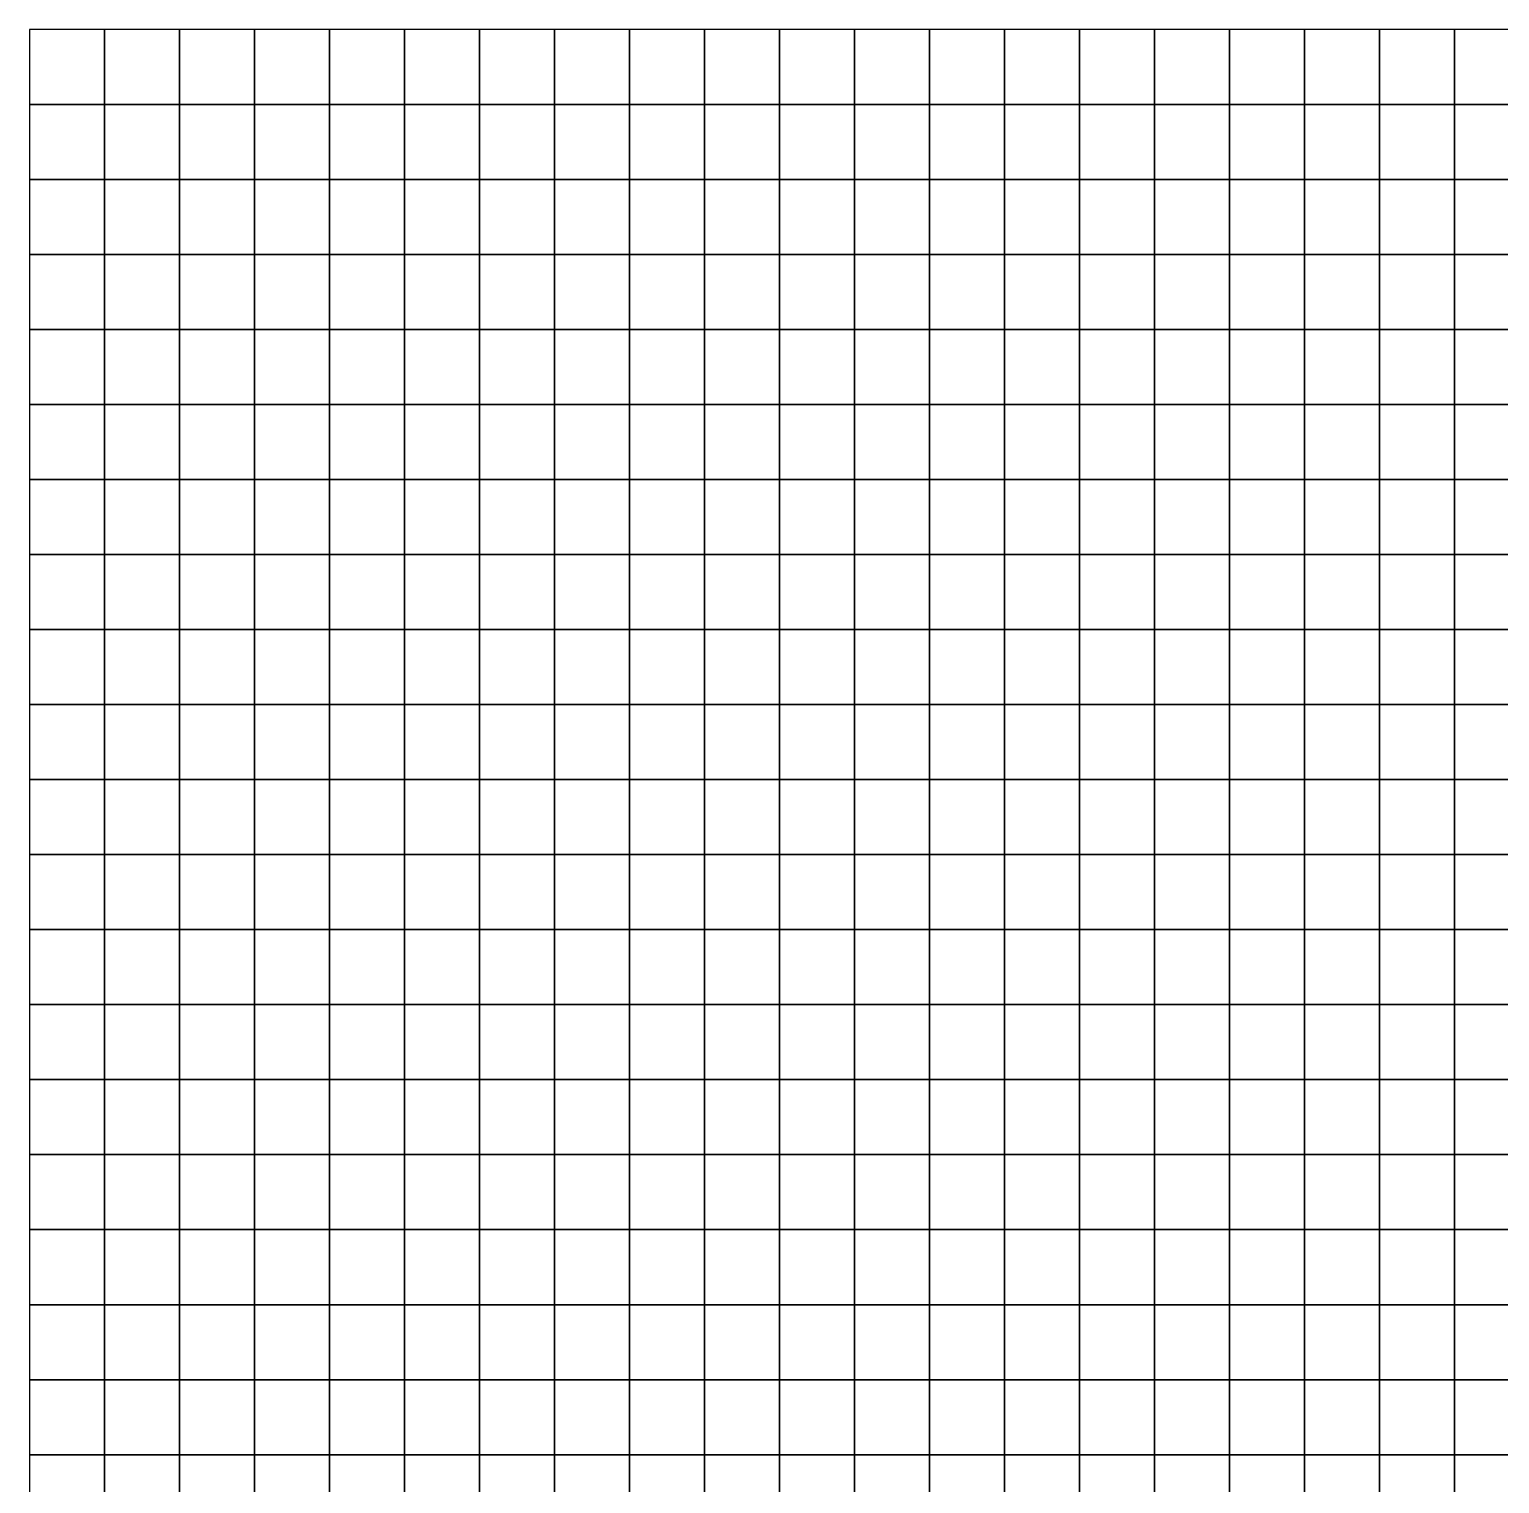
# Model space of a CAD drawing. Header units: metres. Extents: x 100 to 500, y 0 to 760.
# Drawn here: x 100 to 296, y 566.1 to 760 of the extents above; entities that cross this region are included whole.
import ezdxf

# ---------------------------------------------------------------- set-up
doc = ezdxf.new("R2010")
doc.units = ezdxf.units.M

msp = doc.modelspace()

# ---------------------------------------------------------------- linework, layer by layer
at = {"layer": 'C1'}
for points in [[(100, 750, -95.64), (110, 750, -96.02), (110, 760, -96.64), (100, 760, -96.27)], [(110, 750, -96.02), (120, 750, -96.52), (120, 760, -97.14), (110, 760, -96.64)], [(120, 750, -96.52), (130, 750, -97.14), (130, 760, -97.76), (120, 760, -97.14)], [(130, 750, -97.14), (140, 750, -97.77), (140, 760, -98.39), (130, 760, -97.76)], [(140, 750, -97.77), (150, 750, -98.39), (150, 760, -99.01), (140, 760, -98.39)], [(150, 750, -98.39), (160, 750, -99.01), (160, 760, -99.64), (150, 760, -99.01)], [(160, 750, -99.01), (170, 750, -99.64), (170, 760, -100.26), (160, 760, -99.64)], [(170, 750, -99.64), (180, 750, -100.26), (180, 760, -100.89), (170, 760, -100.26)], [(180, 750, -100.26), (190, 750, -100.89), (190, 760, -101.51), (180, 760, -100.89)], [(190, 750, -100.89), (200, 750, -101.51), (200, 760, -102.13), (190, 760, -101.51)], [(200, 750, -101.51), (210, 750, -102.14), (210, 760, -102.76), (200, 760, -102.13)], [(210, 750, -102.14), (220, 750, -102.76), (220, 760, -103.38), (210, 760, -102.76)], [(220, 750, -102.76), (230, 750, -103.38), (230, 760, -104.01), (220, 760, -103.38)], [(230, 750, -103.38), (240, 750, -104.01), (240, 760, -104.63), (230, 760, -104.01)], [(240, 750, -104.01), (250, 750, -104.63), (250, 760, -105.26), (240, 760, -104.63)], [(250, 750, -104.63), (260, 750, -105.26), (260, 760, -105.88), (250, 760, -105.26)], [(260, 750, -105.26), (270, 750, -105.88), (270, 760, -106.5), (260, 760, -105.88)], [(270, 750, -105.88), (280, 750, -106.51), (280, 760, -107.13), (270, 760, -106.5)], [(280, 750, -106.51), (290, 750, -107.13), (290, 760, -107.75), (280, 760, -107.13)], [(290, 750, -107.13), (300, 750, -107.75), (300, 760, -108.38), (290, 760, -107.75)], [(100, 740, -94.81), (110, 740, -95.19), (110, 750, -96.02), (100, 750, -95.64)], [(110, 740, -95.19), (120, 740, -95.69), (120, 750, -96.52), (110, 750, -96.02)], [(120, 740, -95.69), (130, 740, -96.31), (130, 750, -97.14), (120, 750, -96.52)], [(130, 740, -96.31), (140, 740, -96.93), (140, 750, -97.77), (130, 750, -97.14)], [(140, 740, -96.93), (150, 740, -97.56), (150, 750, -98.39), (140, 750, -97.77)], [(150, 740, -97.56), (160, 740, -98.18), (160, 750, -99.01), (150, 750, -98.39)], [(160, 740, -98.18), (170, 740, -98.81), (170, 750, -99.64), (160, 750, -99.01)], [(170, 740, -98.81), (180, 740, -99.43), (180, 750, -100.26), (170, 750, -99.64)], [(180, 740, -99.43), (190, 740, -100.06), (190, 750, -100.89), (180, 750, -100.26)], [(190, 740, -100.06), (200, 740, -100.68), (200, 750, -101.51), (190, 750, -100.89)], [(200, 740, -100.68), (210, 740, -101.3), (210, 750, -102.14), (200, 750, -101.51)], [(210, 740, -101.3), (220, 740, -101.93), (220, 750, -102.76), (210, 750, -102.14)], [(220, 740, -101.93), (230, 740, -102.55), (230, 750, -103.38), (220, 750, -102.76)], [(230, 740, -102.55), (240, 740, -103.18), (240, 750, -104.01), (230, 750, -103.38)], [(240, 740, -103.18), (250, 740, -103.8), (250, 750, -104.63), (240, 750, -104.01)], [(250, 740, -103.8), (260, 740, -104.43), (260, 750, -105.26), (250, 750, -104.63)], [(260, 740, -104.43), (270, 740, -105.05), (270, 750, -105.88), (260, 750, -105.26)], [(270, 740, -105.05), (280, 740, -105.67), (280, 750, -106.51), (270, 750, -105.88)], [(280, 740, -105.67), (290, 740, -106.3), (290, 750, -107.13), (280, 750, -106.51)], [(290, 740, -106.3), (300, 740, -106.92), (300, 750, -107.75), (290, 750, -107.13)], [(100, 730, -93.77), (110, 730, -94.15), (110, 740, -95.19), (100, 740, -94.81)], [(110, 730, -94.15), (120, 730, -94.65), (120, 740, -95.69), (110, 740, -95.19)], [(120, 730, -94.65), (130, 730, -95.27), (130, 740, -96.31), (120, 740, -95.69)], [(130, 730, -95.27), (140, 730, -95.9), (140, 740, -96.93), (130, 740, -96.31)], [(140, 730, -95.9), (150, 730, -96.52), (150, 740, -97.56), (140, 740, -96.93)], [(150, 730, -96.52), (160, 730, -97.14), (160, 740, -98.18), (150, 740, -97.56)], [(160, 730, -97.14), (170, 730, -97.77), (170, 740, -98.81), (160, 740, -98.18)], [(170, 730, -97.77), (180, 730, -98.39), (180, 740, -99.43), (170, 740, -98.81)], [(180, 730, -98.39), (190, 730, -99.02), (190, 740, -100.06), (180, 740, -99.43)], [(190, 730, -99.02), (200, 730, -99.64), (200, 740, -100.68), (190, 740, -100.06)], [(200, 730, -99.64), (210, 730, -100.27), (210, 740, -101.3), (200, 740, -100.68)], [(210, 730, -100.27), (220, 730, -100.89), (220, 740, -101.93), (210, 740, -101.3)], [(220, 730, -100.89), (230, 730, -101.51), (230, 740, -102.55), (220, 740, -101.93)], [(230, 730, -101.51), (240, 730, -102.14), (240, 740, -103.18), (230, 740, -102.55)], [(240, 730, -102.14), (250, 730, -102.76), (250, 740, -103.8), (240, 740, -103.18)], [(250, 730, -102.76), (260, 730, -103.39), (260, 740, -104.43), (250, 740, -103.8)], [(260, 730, -103.39), (270, 730, -104.01), (270, 740, -105.05), (260, 740, -104.43)], [(270, 730, -104.01), (280, 730, -104.64), (280, 740, -105.67), (270, 740, -105.05)], [(280, 730, -104.64), (290, 730, -105.26), (290, 740, -106.3), (280, 740, -105.67)], [(290, 730, -105.26), (300, 730, -105.89), (300, 740, -106.92), (290, 740, -106.3)], [(100, 720, -92.73), (110, 720, -93.11), (110, 730, -94.15), (100, 730, -93.77)], [(110, 720, -93.11), (120, 720, -93.61), (120, 730, -94.65), (110, 730, -94.15)], [(120, 720, -93.61), (130, 720, -94.23), (130, 730, -95.27), (120, 730, -94.65)], [(130, 720, -94.23), (140, 720, -94.86), (140, 730, -95.9), (130, 730, -95.27)], [(140, 720, -94.86), (150, 720, -95.48), (150, 730, -96.52), (140, 730, -95.9)], [(150, 720, -95.48), (160, 720, -96.11), (160, 730, -97.14), (150, 730, -96.52)], [(160, 720, -96.11), (170, 720, -96.73), (170, 730, -97.77), (160, 730, -97.14)], [(170, 720, -96.73), (180, 720, -97.35), (180, 730, -98.39), (170, 730, -97.77)], [(180, 720, -97.35), (190, 720, -97.98), (190, 730, -99.02), (180, 730, -98.39)], [(190, 720, -97.98), (200, 720, -98.6), (200, 730, -99.64), (190, 730, -99.02)], [(200, 720, -98.6), (210, 720, -99.23), (210, 730, -100.27), (200, 730, -99.64)], [(210, 720, -99.23), (220, 720, -99.85), (220, 730, -100.89), (210, 730, -100.27)], [(220, 720, -99.85), (230, 720, -100.48), (230, 730, -101.51), (220, 730, -100.89)], [(230, 720, -100.48), (240, 720, -101.1), (240, 730, -102.14), (230, 730, -101.51)], [(240, 720, -101.1), (250, 720, -101.73), (250, 730, -102.76), (240, 730, -102.14)], [(250, 720, -101.73), (260, 720, -102.35), (260, 730, -103.39), (250, 730, -102.76)], [(260, 720, -102.35), (270, 720, -102.97), (270, 730, -104.01), (260, 730, -103.39)], [(270, 720, -102.97), (280, 720, -103.65), (280, 730, -104.64), (270, 730, -104.01)], [(280, 720, -103.65), (290, 720, -104.28), (290, 730, -105.26), (280, 730, -104.64)], [(290, 720, -104.28), (300, 720, -104.9), (300, 730, -105.89), (290, 730, -105.26)], [(100, 710, -91.7), (110, 710, -92.07), (110, 720, -93.11), (100, 720, -92.73)], [(110, 710, -92.07), (120, 710, -92.57), (120, 720, -93.61), (110, 720, -93.11)], [(120, 710, -92.57), (130, 710, -93.19), (130, 720, -94.23), (120, 720, -93.61)], [(130, 710, -93.19), (140, 710, -93.82), (140, 720, -94.86), (130, 720, -94.23)], [(140, 710, -93.82), (150, 710, -94.44), (150, 720, -95.48), (140, 720, -94.86)], [(150, 710, -94.44), (160, 710, -95.07), (160, 720, -96.11), (150, 720, -95.48)], [(160, 710, -95.07), (170, 710, -95.69), (170, 720, -96.73), (160, 720, -96.11)], [(170, 710, -95.69), (180, 710, -96.32), (180, 720, -97.35), (170, 720, -96.73)], [(180, 710, -96.32), (190, 710, -96.94), (190, 720, -97.98), (180, 720, -97.35)], [(190, 710, -96.94), (200, 710, -97.57), (200, 720, -98.6), (190, 720, -97.98)], [(200, 710, -97.57), (210, 710, -98.19), (210, 720, -99.23), (200, 720, -98.6)], [(210, 710, -98.19), (220, 710, -98.81), (220, 720, -99.85), (210, 720, -99.23)], [(220, 710, -98.81), (230, 710, -99.44), (230, 720, -100.48), (220, 720, -99.85)], [(230, 710, -99.44), (240, 710, -100.06), (240, 720, -101.1), (230, 720, -100.48)], [(240, 710, -100.06), (250, 710, -100.69), (250, 720, -101.73), (240, 720, -101.1)], [(250, 710, -100.69), (260, 710, -101.31), (260, 720, -102.35), (250, 720, -101.73)], [(260, 710, -101.31), (270, 710, -101.94), (270, 720, -102.97), (260, 720, -102.35)], [(270, 710, -101.94), (280, 710, -102.7), (280, 720, -103.65), (270, 720, -102.97)], [(280, 710, -102.7), (290, 710, -103.33), (290, 720, -104.28), (280, 720, -103.65)], [(290, 710, -103.33), (300, 710, -103.95), (300, 720, -104.9), (290, 720, -104.28)], [(100, 700, -90.66), (110, 700, -91.03), (110, 710, -92.07), (100, 710, -91.7)], [(110, 700, -91.03), (120, 700, -91.53), (120, 710, -92.57), (110, 710, -92.07)], [(120, 700, -91.53), (130, 700, -92.16), (130, 710, -93.19), (120, 710, -92.57)], [(130, 700, -92.16), (140, 700, -92.78), (140, 710, -93.82), (130, 710, -93.19)], [(140, 700, -92.78), (150, 700, -93.41), (150, 710, -94.44), (140, 710, -93.82)], [(150, 700, -93.41), (160, 700, -94.03), (160, 710, -95.07), (150, 710, -94.44)], [(160, 700, -94.03), (170, 700, -94.65), (170, 710, -95.69), (160, 710, -95.07)], [(170, 700, -94.65), (180, 700, -95.28), (180, 710, -96.32), (170, 710, -95.69)], [(180, 700, -95.28), (190, 700, -95.9), (190, 710, -96.94), (180, 710, -96.32)], [(190, 700, -95.9), (200, 700, -96.53), (200, 710, -97.57), (190, 710, -96.94)], [(200, 700, -96.53), (210, 700, -97.15), (210, 710, -98.19), (200, 710, -97.57)], [(210, 700, -97.15), (220, 700, -97.78), (220, 710, -98.81), (210, 710, -98.19)], [(220, 700, -97.78), (230, 700, -98.4), (230, 710, -99.44), (220, 710, -98.81)], [(230, 700, -98.4), (240, 700, -99.02), (240, 710, -100.06), (230, 710, -99.44)], [(240, 700, -99.02), (250, 700, -99.65), (250, 710, -100.69), (240, 710, -100.06)], [(250, 700, -99.65), (260, 700, -100.27), (260, 710, -101.31), (250, 710, -100.69)], [(260, 700, -100.27), (270, 700, -100.9), (270, 710, -101.94), (260, 710, -101.31)], [(270, 700, -100.9), (280, 700, -101.7), (280, 710, -102.7), (270, 710, -101.94)], [(280, 700, -101.7), (290, 700, -102.41), (290, 710, -103.33), (280, 710, -102.7)], [(290, 700, -102.41), (300, 700, -103.04), (300, 710, -103.95), (290, 710, -103.33)], [(100, 690, -89.62), (110, 690, -89.99), (110, 700, -91.03), (100, 700, -90.66)], [(110, 690, -89.99), (120, 690, -90.49), (120, 700, -91.53), (110, 700, -91.03)], [(120, 690, -90.49), (130, 690, -91.12), (130, 700, -92.16), (120, 700, -91.53)], [(130, 690, -91.12), (140, 690, -91.74), (140, 700, -92.78), (130, 700, -92.16)], [(140, 690, -91.74), (150, 690, -92.37), (150, 700, -93.41), (140, 700, -92.78)], [(150, 690, -92.37), (160, 690, -92.99), (160, 700, -94.03), (150, 700, -93.41)], [(160, 690, -92.99), (170, 690, -93.62), (170, 700, -94.65), (160, 700, -94.03)], [(170, 690, -93.62), (180, 690, -94.24), (180, 700, -95.28), (170, 700, -94.65)], [(180, 690, -94.24), (190, 690, -94.86), (190, 700, -95.9), (180, 700, -95.28)], [(190, 690, -94.86), (200, 690, -95.49), (200, 700, -96.53), (190, 700, -95.9)], [(200, 690, -95.49), (210, 690, -96.11), (210, 700, -97.15), (200, 700, -96.53)], [(210, 690, -96.11), (220, 690, -96.74), (220, 700, -97.78), (210, 700, -97.15)], [(220, 690, -96.74), (230, 690, -97.36), (230, 700, -98.4), (220, 700, -97.78)], [(230, 690, -97.36), (240, 690, -97.99), (240, 700, -99.02), (230, 700, -98.4)], [(240, 690, -97.99), (250, 690, -98.61), (250, 700, -99.65), (240, 700, -99.02)], [(250, 690, -98.61), (260, 690, -99.23), (260, 700, -100.27), (250, 700, -99.65)], [(260, 690, -99.23), (270, 690, -99.83), (270, 700, -100.9), (260, 700, -100.27)], [(270, 690, -99.83), (280, 690, -100.62), (280, 700, -101.7), (270, 700, -100.9)], [(280, 690, -100.62), (290, 690, -101.41), (290, 700, -102.41), (280, 700, -101.7)], [(290, 690, -101.41), (300, 690, -102.11), (300, 700, -103.04), (290, 700, -102.41)], [(100, 680, -88.58), (110, 680, -88.96), (110, 690, -89.99), (100, 690, -89.62)], [(110, 680, -88.96), (120, 680, -89.46), (120, 690, -90.49), (110, 690, -89.99)], [(120, 680, -89.46), (130, 680, -90.08), (130, 690, -91.12), (120, 690, -90.49)], [(130, 680, -90.08), (140, 680, -90.7), (140, 690, -91.74), (130, 690, -91.12)], [(140, 680, -90.7), (150, 680, -91.33), (150, 690, -92.37), (140, 690, -91.74)], [(150, 680, -91.33), (160, 680, -91.95), (160, 690, -92.99), (150, 690, -92.37)], [(160, 680, -91.95), (170, 680, -92.58), (170, 690, -93.62), (160, 690, -92.99)], [(170, 680, -92.58), (180, 680, -93.2), (180, 690, -94.24), (170, 690, -93.62)], [(180, 680, -93.2), (190, 680, -93.83), (190, 690, -94.86), (180, 690, -94.24)], [(190, 680, -93.83), (200, 680, -94.45), (200, 690, -95.49), (190, 690, -94.86)], [(200, 680, -94.45), (210, 680, -95.07), (210, 690, -96.11), (200, 690, -95.49)], [(210, 680, -95.07), (220, 680, -95.7), (220, 690, -96.74), (210, 690, -96.11)], [(220, 680, -95.7), (230, 680, -96.32), (230, 690, -97.36), (220, 690, -96.74)], [(230, 680, -96.32), (240, 680, -96.95), (240, 690, -97.99), (230, 690, -97.36)], [(240, 680, -96.95), (250, 680, -97.57), (250, 690, -98.61), (240, 690, -97.99)], [(250, 680, -97.57), (260, 680, -98.2), (260, 690, -99.23), (250, 690, -98.61)], [(260, 680, -98.2), (270, 680, -98.78), (270, 690, -99.83), (260, 690, -99.23)], [(270, 680, -98.78), (280, 680, -99.53), (280, 690, -100.62), (270, 690, -99.83)], [(280, 680, -99.53), (290, 680, -100.34), (290, 690, -101.41), (280, 690, -100.62)], [(290, 680, -100.34), (300, 680, -101.15), (300, 690, -102.11), (290, 690, -101.41)], [(100, 670, -87.54), (110, 670, -87.92), (110, 680, -88.96), (100, 680, -88.58)], [(110, 670, -87.92), (120, 670, -88.42), (120, 680, -89.46), (110, 680, -88.96)], [(120, 670, -88.42), (130, 670, -89.04), (130, 680, -90.08), (120, 680, -89.46)], [(130, 670, -89.04), (140, 670, -89.67), (140, 680, -90.7), (130, 680, -90.08)], [(140, 670, -89.67), (150, 670, -90.29), (150, 680, -91.33), (140, 680, -90.7)], [(150, 670, -90.29), (160, 670, -90.91), (160, 680, -91.95), (150, 680, -91.33)], [(160, 670, -90.91), (170, 670, -91.54), (170, 680, -92.58), (160, 680, -91.95)], [(170, 670, -91.54), (180, 670, -92.16), (180, 680, -93.2), (170, 680, -92.58)], [(180, 670, -92.16), (190, 670, -92.79), (190, 680, -93.83), (180, 680, -93.2)], [(190, 670, -92.79), (200, 670, -93.41), (200, 680, -94.45), (190, 680, -93.83)], [(200, 670, -93.41), (210, 670, -94.04), (210, 680, -95.07), (200, 680, -94.45)], [(210, 670, -94.04), (220, 670, -94.66), (220, 680, -95.7), (210, 680, -95.07)], [(220, 670, -94.66), (230, 670, -95.28), (230, 680, -96.32), (220, 680, -95.7)], [(230, 670, -95.28), (240, 670, -95.91), (240, 680, -96.95), (230, 680, -96.32)], [(240, 670, -95.91), (250, 670, -96.53), (250, 680, -97.57), (240, 680, -96.95)], [(250, 670, -96.53), (260, 670, -97.19), (260, 680, -98.2), (250, 680, -97.57)], [(260, 670, -97.19), (270, 670, -97.7), (270, 680, -98.78), (260, 680, -98.2)], [(270, 670, -97.7), (280, 670, -98.32), (280, 680, -99.53), (270, 680, -98.78)], [(280, 670, -98.32), (290, 670, -99.12), (290, 680, -100.34), (280, 680, -99.53)], [(290, 670, -99.12), (300, 670, -99.99), (300, 680, -101.15), (290, 680, -100.34)], [(100, 660, -86.5), (110, 660, -86.88), (110, 670, -87.92), (100, 670, -87.54)], [(110, 660, -86.88), (120, 660, -87.38), (120, 670, -88.42), (110, 670, -87.92)], [(120, 660, -87.38), (130, 660, -88), (130, 670, -89.04), (120, 670, -88.42)], [(130, 660, -88), (140, 660, -88.63), (140, 670, -89.67), (130, 670, -89.04)], [(140, 660, -88.63), (150, 660, -89.25), (150, 670, -90.29), (140, 670, -89.67)], [(150, 660, -89.25), (160, 660, -89.88), (160, 670, -90.91), (150, 670, -90.29)], [(160, 660, -89.88), (170, 660, -90.5), (170, 670, -91.54), (160, 670, -90.91)], [(170, 660, -90.5), (180, 660, -91.12), (180, 670, -92.16), (170, 670, -91.54)], [(180, 660, -91.12), (190, 660, -91.75), (190, 670, -92.79), (180, 670, -92.16)], [(190, 660, -91.75), (200, 660, -92.37), (200, 670, -93.41), (190, 670, -92.79)], [(200, 660, -92.37), (210, 660, -93), (210, 670, -94.04), (200, 670, -93.41)], [(210, 660, -93), (220, 660, -93.62), (220, 670, -94.66), (210, 670, -94.04)], [(220, 660, -93.62), (230, 660, -94.25), (230, 670, -95.28), (220, 670, -94.66)], [(230, 660, -94.25), (240, 660, -94.87), (240, 670, -95.91), (230, 670, -95.28)], [(240, 660, -94.87), (250, 660, -95.49), (250, 670, -96.53), (240, 670, -95.91)], [(250, 660, -95.49), (260, 660, -96.03), (260, 670, -97.19), (250, 670, -96.53)], [(260, 660, -96.03), (270, 660, -96.44), (270, 670, -97.7), (260, 670, -97.19)], [(270, 660, -96.44), (280, 660, -96.9), (280, 670, -98.32), (270, 670, -97.7)], [(280, 660, -96.9), (290, 660, -97.65), (290, 670, -99.12), (280, 670, -98.32)], [(290, 660, -97.65), (300, 660, -98.55), (300, 670, -99.99), (290, 670, -99.12)], [(100, 650, -85.47), (110, 650, -85.84), (110, 660, -86.88), (100, 660, -86.5)], [(110, 650, -85.84), (120, 650, -86.34), (120, 660, -87.38), (110, 660, -86.88)], [(120, 650, -86.34), (130, 650, -86.96), (130, 660, -88), (120, 660, -87.38)], [(130, 650, -86.96), (140, 650, -87.59), (140, 660, -88.63), (130, 660, -88)], [(140, 650, -87.59), (150, 650, -88.21), (150, 660, -89.25), (140, 660, -88.63)], [(150, 650, -88.21), (160, 650, -88.84), (160, 660, -89.88), (150, 660, -89.25)], [(160, 650, -88.84), (170, 650, -89.46), (170, 660, -90.5), (160, 660, -89.88)], [(170, 650, -89.46), (180, 650, -90.09), (180, 660, -91.12), (170, 660, -90.5)], [(180, 650, -90.09), (190, 650, -90.71), (190, 660, -91.75), (180, 660, -91.12)], [(190, 650, -90.71), (200, 650, -91.33), (200, 660, -92.37), (190, 660, -91.75)], [(200, 650, -91.33), (210, 650, -91.96), (210, 660, -93), (200, 660, -92.37)], [(210, 650, -91.96), (220, 650, -92.58), (220, 660, -93.62), (210, 660, -93)], [(220, 650, -92.58), (230, 650, -93.21), (230, 660, -94.25), (220, 660, -93.62)], [(230, 650, -93.21), (240, 650, -93.83), (240, 660, -94.87), (230, 660, -94.25)], [(240, 650, -93.83), (250, 650, -94.6), (250, 660, -95.49), (240, 660, -94.87)], [(250, 650, -94.6), (260, 650, -95.01), (260, 660, -96.03), (250, 660, -95.49)], [(260, 650, -95.01), (270, 650, -95.28), (270, 660, -96.44), (260, 660, -96.03)], [(270, 650, -95.28), (280, 650, -95.67), (280, 660, -96.9), (270, 660, -96.44)], [(280, 650, -95.67), (290, 650, -96.28), (290, 660, -97.65), (280, 660, -96.9)], [(290, 650, -96.28), (300, 650, -97.03), (300, 660, -98.55), (290, 660, -97.65)], [(100, 640, -84.43), (110, 640, -84.8), (110, 650, -85.84), (100, 650, -85.47)], [(110, 640, -84.8), (120, 640, -85.3), (120, 650, -86.34), (110, 650, -85.84)], [(120, 640, -85.3), (130, 640, -85.93), (130, 650, -86.96), (120, 650, -86.34)], [(130, 640, -85.93), (140, 640, -86.55), (140, 650, -87.59), (130, 650, -86.96)], [(140, 640, -86.55), (150, 640, -87.17), (150, 650, -88.21), (140, 650, -87.59)], [(150, 640, -87.17), (160, 640, -87.8), (160, 650, -88.84), (150, 650, -88.21)], [(160, 640, -87.8), (170, 640, -88.42), (170, 650, -89.46), (160, 650, -88.84)], [(170, 640, -88.42), (180, 640, -89.05), (180, 650, -90.09), (170, 650, -89.46)], [(180, 640, -89.05), (190, 640, -89.67), (190, 650, -90.71), (180, 650, -90.09)], [(190, 640, -89.67), (200, 640, -90.3), (200, 650, -91.33), (190, 650, -90.71)], [(200, 640, -90.3), (210, 640, -90.92), (210, 650, -91.96), (200, 650, -91.33)], [(210, 640, -90.92), (220, 640, -91.54), (220, 650, -92.58), (210, 650, -91.96)], [(220, 640, -91.54), (230, 640, -92.17), (230, 650, -93.21), (220, 650, -92.58)], [(230, 640, -92.17), (240, 640, -92.79), (240, 650, -93.83), (230, 650, -93.21)], [(240, 640, -92.79), (250, 640, -93.5), (250, 650, -94.6), (240, 650, -93.83)], [(250, 640, -93.5), (260, 640, -93.74), (260, 650, -95.01), (250, 650, -94.6)], [(260, 640, -93.74), (270, 640, -93.91), (270, 650, -95.28), (260, 650, -95.01)], [(270, 640, -93.91), (280, 640, -94.32), (280, 650, -95.67), (270, 650, -95.28)], [(280, 640, -94.32), (290, 640, -94.84), (290, 650, -96.28), (280, 650, -95.67)], [(290, 640, -94.84), (300, 640, -95.53), (300, 650, -97.03), (290, 650, -96.28)], [(100, 630, -83.39), (110, 630, -83.76), (110, 640, -84.8), (100, 640, -84.43)], [(110, 630, -83.76), (120, 630, -84.26), (120, 640, -85.3), (110, 640, -84.8)], [(120, 630, -84.26), (130, 630, -84.89), (130, 640, -85.93), (120, 640, -85.3)], [(130, 630, -84.89), (140, 630, -85.51), (140, 640, -86.55), (130, 640, -85.93)], [(140, 630, -85.51), (150, 630, -86.14), (150, 640, -87.17), (140, 640, -86.55)], [(150, 630, -86.14), (160, 630, -86.76), (160, 640, -87.8), (150, 640, -87.17)], [(160, 630, -86.76), (170, 630, -87.38), (170, 640, -88.42), (160, 640, -87.8)], [(170, 630, -87.38), (180, 630, -88.01), (180, 640, -89.05), (170, 640, -88.42)], [(180, 630, -88.01), (190, 630, -88.63), (190, 640, -89.67), (180, 640, -89.05)], [(190, 630, -88.63), (200, 630, -89.26), (200, 640, -90.3), (190, 640, -89.67)], [(200, 630, -89.26), (210, 630, -89.88), (210, 640, -90.92), (200, 640, -90.3)], [(210, 630, -89.88), (220, 630, -90.51), (220, 640, -91.54), (210, 640, -90.92)], [(220, 630, -90.51), (230, 630, -91.13), (230, 640, -92.17), (220, 640, -91.54)], [(230, 630, -91.13), (240, 630, -91.75), (240, 640, -92.79), (230, 640, -92.17)], [(240, 630, -91.75), (250, 630, -92.26), (250, 640, -93.5), (240, 640, -92.79)], [(250, 630, -92.26), (260, 630, -92.3), (260, 640, -93.74), (250, 640, -93.5)], [(260, 630, -92.3), (270, 630, -92.41), (270, 640, -93.91), (260, 640, -93.74)], [(270, 630, -92.41), (280, 630, -92.9), (280, 640, -94.32), (270, 640, -93.91)], [(280, 630, -92.9), (290, 630, -93.42), (290, 640, -94.84), (280, 640, -94.32)], [(290, 630, -93.42), (300, 630, -94.2), (300, 640, -95.53), (290, 640, -94.84)], [(100, 620, -82.35), (110, 620, -82.73), (110, 630, -83.76), (100, 630, -83.39)], [(110, 620, -82.73), (120, 620, -83.22), (120, 630, -84.26), (110, 630, -83.76)], [(120, 620, -83.22), (130, 620, -83.85), (130, 630, -84.89), (120, 630, -84.26)], [(130, 620, -83.85), (140, 620, -84.47), (140, 630, -85.51), (130, 630, -84.89)], [(140, 620, -84.47), (150, 620, -85.1), (150, 630, -86.14), (140, 630, -85.51)], [(150, 620, -85.1), (160, 620, -85.72), (160, 630, -86.76), (150, 630, -86.14)], [(160, 620, -85.72), (170, 620, -86.35), (170, 630, -87.38), (160, 630, -86.76)], [(170, 620, -86.35), (180, 620, -86.97), (180, 630, -88.01), (170, 630, -87.38)], [(180, 620, -86.97), (190, 620, -87.59), (190, 630, -88.63), (180, 630, -88.01)], [(190, 620, -87.59), (200, 620, -88.22), (200, 630, -89.26), (190, 630, -88.63)], [(200, 620, -88.22), (210, 620, -88.84), (210, 630, -89.88), (200, 630, -89.26)], [(210, 620, -88.84), (220, 620, -89.47), (220, 630, -90.51), (210, 630, -89.88)], [(220, 620, -89.47), (230, 620, -90.09), (230, 630, -91.13), (220, 630, -90.51)], [(230, 620, -90.09), (240, 620, -90.77), (240, 630, -91.75), (230, 630, -91.13)], [(240, 620, -90.77), (250, 620, -91.05), (250, 630, -92.26), (240, 630, -91.75)], [(250, 620, -91.05), (260, 620, -90.88), (260, 630, -92.3), (250, 630, -92.26)], [(260, 620, -90.88), (270, 620, -91.01), (270, 630, -92.41), (260, 630, -92.3)], [(270, 620, -91.01), (280, 620, -91.67), (280, 630, -92.9), (270, 630, -92.41)], [(280, 620, -91.67), (290, 620, -92.21), (290, 630, -93.42), (280, 630, -92.9)], [(290, 620, -92.21), (300, 620, -93.19), (300, 630, -94.2), (290, 630, -93.42)], [(100, 610, -81.31), (110, 610, -81.69), (110, 620, -82.73), (100, 620, -82.35)], [(110, 610, -81.69), (120, 610, -82.19), (120, 620, -83.22), (110, 620, -82.73)], [(120, 610, -82.19), (130, 610, -82.81), (130, 620, -83.85), (120, 620, -83.22)], [(130, 610, -82.81), (140, 610, -83.43), (140, 620, -84.47), (130, 620, -83.85)], [(140, 610, -83.43), (150, 610, -84.06), (150, 620, -85.1), (140, 620, -84.47)], [(150, 610, -84.06), (160, 610, -84.68), (160, 620, -85.72), (150, 620, -85.1)], [(160, 610, -84.68), (170, 610, -85.31), (170, 620, -86.35), (160, 620, -85.72)], [(170, 610, -85.31), (180, 610, -85.93), (180, 620, -86.97), (170, 620, -86.35)], [(180, 610, -85.93), (190, 610, -86.56), (190, 620, -87.59), (180, 620, -86.97)], [(190, 610, -86.56), (200, 610, -87.18), (200, 620, -88.22), (190, 620, -87.59)], [(200, 610, -87.18), (210, 610, -87.81), (210, 620, -88.84), (200, 620, -88.22)], [(210, 610, -87.81), (220, 610, -88.43), (220, 620, -89.47), (210, 620, -88.84)], [(220, 610, -88.43), (230, 610, -89.05), (230, 620, -90.09), (220, 620, -89.47)], [(230, 610, -89.05), (240, 610, -89.58), (240, 620, -90.77), (230, 620, -90.09)], [(240, 610, -89.58), (250, 610, -89.6), (250, 620, -91.05), (240, 620, -90.77)], [(250, 610, -89.6), (260, 610, -89.41), (260, 620, -90.88), (250, 620, -91.05)], [(260, 610, -89.41), (270, 610, -89.65), (270, 620, -91.01), (260, 620, -90.88)], [(270, 610, -89.65), (280, 610, -90.51), (280, 620, -91.67), (270, 620, -91.01)], [(280, 610, -90.51), (290, 610, -91.35), (290, 620, -92.21), (280, 620, -91.67)], [(290, 610, -91.35), (300, 610, -92.65), (300, 620, -93.19), (290, 620, -92.21)], [(100, 600, -80.27), (110, 600, -80.65), (110, 610, -81.69), (100, 610, -81.31)], [(110, 600, -80.65), (120, 600, -81.15), (120, 610, -82.19), (110, 610, -81.69)], [(120, 600, -81.15), (130, 600, -81.77), (130, 610, -82.81), (120, 610, -82.19)], [(130, 600, -81.77), (140, 600, -82.4), (140, 610, -83.43), (130, 610, -82.81)], [(140, 600, -82.4), (150, 600, -83.02), (150, 610, -84.06), (140, 610, -83.43)], [(150, 600, -83.02), (160, 600, -83.65), (160, 610, -84.68), (150, 610, -84.06)], [(160, 600, -83.65), (170, 600, -84.27), (170, 610, -85.31), (160, 610, -84.68)], [(170, 600, -84.27), (180, 600, -84.89), (180, 610, -85.93), (170, 610, -85.31)], [(180, 600, -84.89), (190, 600, -85.52), (190, 610, -86.56), (180, 610, -85.93)], [(190, 600, -85.52), (200, 600, -86.14), (200, 610, -87.18), (190, 610, -86.56)], [(200, 600, -86.14), (210, 600, -86.77), (210, 610, -87.81), (200, 610, -87.18)], [(210, 600, -86.77), (220, 600, -87.39), (220, 610, -88.43), (210, 610, -87.81)], [(220, 600, -87.39), (230, 600, -88.18), (230, 610, -89.05), (220, 610, -88.43)], [(230, 600, -88.18), (240, 600, -88.43), (240, 610, -89.58), (230, 610, -89.05)], [(240, 600, -88.43), (250, 600, -88.07), (250, 610, -89.6), (240, 610, -89.58)], [(250, 600, -88.07), (260, 600, -87.92), (260, 610, -89.41), (250, 610, -89.6)], [(260, 600, -87.92), (270, 600, -88.33), (270, 610, -89.65), (260, 610, -89.41)], [(270, 600, -88.33), (280, 600, -89.23), (280, 610, -90.51), (270, 610, -89.65)], [(280, 600, -89.23), (290, 600, -90.56), (290, 610, -91.35), (280, 610, -90.51)], [(290, 600, -90.56), (300, 600, -92.35), (300, 610, -92.65), (290, 610, -91.35)], [(100, 590, -79.24), (110, 590, -79.61), (110, 600, -80.65), (100, 600, -80.27)], [(110, 590, -79.61), (120, 590, -80.11), (120, 600, -81.15), (110, 600, -80.65)], [(120, 590, -80.11), (130, 590, -80.73), (130, 600, -81.77), (120, 600, -81.15)], [(130, 590, -80.73), (140, 590, -81.36), (140, 600, -82.4), (130, 600, -81.77)], [(140, 590, -81.36), (150, 590, -81.98), (150, 600, -83.02), (140, 600, -82.4)], [(150, 590, -81.98), (160, 590, -82.61), (160, 600, -83.65), (150, 600, -83.02)], [(160, 590, -82.61), (170, 590, -83.23), (170, 600, -84.27), (160, 600, -83.65)], [(170, 590, -83.23), (180, 590, -83.86), (180, 600, -84.89), (170, 600, -84.27)], [(180, 590, -83.86), (190, 590, -84.48), (190, 600, -85.52), (180, 600, -84.89)], [(190, 590, -84.48), (200, 590, -85.1), (200, 600, -86.14), (190, 600, -85.52)], [(200, 590, -85.1), (210, 590, -85.73), (210, 600, -86.77), (200, 600, -86.14)], [(210, 590, -85.73), (220, 590, -86.35), (220, 600, -87.39), (210, 600, -86.77)], [(220, 590, -86.35), (230, 590, -87.11), (230, 600, -88.18), (220, 600, -87.39)], [(230, 590, -87.11), (240, 590, -87.03), (240, 600, -88.43), (230, 600, -88.18)], [(240, 590, -87.03), (250, 590, -86.55), (250, 600, -88.07), (240, 600, -88.43)], [(250, 590, -86.55), (260, 590, -86.52), (260, 600, -87.92), (250, 600, -88.07)], [(260, 590, -86.52), (270, 590, -87.12), (270, 600, -88.33), (260, 600, -87.92)], [(270, 590, -87.12), (280, 590, -88.22), (280, 600, -89.23), (270, 600, -88.33)], [(280, 590, -88.22), (290, 590, -90.07), (290, 600, -90.56), (280, 600, -89.23)], [(290, 590, -90.07), (300, 590, -92.19), (300, 600, -92.35), (290, 600, -90.56)], [(100, 580, -78.2), (110, 580, -78.57), (110, 590, -79.61), (100, 590, -79.24)], [(110, 580, -78.57), (120, 580, -79.07), (120, 590, -80.11), (110, 590, -79.61)], [(120, 580, -79.07), (130, 580, -79.7), (130, 590, -80.73), (120, 590, -80.11)], [(130, 580, -79.7), (140, 580, -80.32), (140, 590, -81.36), (130, 590, -80.73)], [(140, 580, -80.32), (150, 580, -80.94), (150, 590, -81.98), (140, 590, -81.36)], [(150, 580, -80.94), (160, 580, -81.57), (160, 590, -82.61), (150, 590, -81.98)], [(160, 580, -81.57), (170, 580, -82.19), (170, 590, -83.23), (160, 590, -82.61)], [(170, 580, -82.19), (180, 580, -82.82), (180, 590, -83.86), (170, 590, -83.23)], [(180, 580, -82.82), (190, 580, -83.44), (190, 590, -84.48), (180, 590, -83.86)], [(190, 580, -83.44), (200, 580, -84.07), (200, 590, -85.1), (190, 590, -84.48)], [(200, 580, -84.07), (210, 580, -84.69), (210, 590, -85.73), (200, 590, -85.1)], [(210, 580, -84.69), (220, 580, -85.6), (220, 590, -86.35), (210, 590, -85.73)], [(220, 580, -85.6), (230, 580, -86.12), (230, 590, -87.11), (220, 590, -86.35)], [(230, 580, -86.12), (240, 580, -85.76), (240, 590, -87.03), (230, 590, -87.11)], [(240, 580, -85.76), (250, 580, -85.32), (250, 590, -86.55), (240, 590, -87.03)], [(250, 580, -85.32), (260, 580, -85.42), (260, 590, -86.52), (250, 590, -86.55)], [(260, 580, -85.42), (270, 580, -85.86), (270, 590, -87.12), (260, 590, -86.52)], [(270, 580, -85.86), (280, 580, -87.29), (280, 590, -88.22), (270, 590, -87.12)], [(280, 580, -87.29), (290, 580, -89.53), (290, 590, -90.07), (280, 590, -88.22)], [(290, 580, -89.53), (300, 580, -91.8), (300, 590, -92.19), (290, 590, -90.07)], [(100, 570, -77.16), (110, 570, -77.53), (110, 580, -78.57), (100, 580, -78.2)], [(110, 570, -77.53), (120, 570, -78.03), (120, 580, -79.07), (110, 580, -78.57)], [(120, 570, -78.03), (130, 570, -78.66), (130, 580, -79.7), (120, 580, -79.07)], [(130, 570, -78.66), (140, 570, -79.28), (140, 580, -80.32), (130, 580, -79.7)], [(140, 570, -79.28), (150, 570, -79.91), (150, 580, -80.94), (140, 580, -80.32)], [(150, 570, -79.91), (160, 570, -80.53), (160, 580, -81.57), (150, 580, -80.94)], [(160, 570, -80.53), (170, 570, -81.15), (170, 580, -82.19), (160, 580, -81.57)], [(170, 570, -81.15), (180, 570, -81.78), (180, 580, -82.82), (170, 580, -82.19)], [(180, 570, -81.78), (190, 570, -82.4), (190, 580, -83.44), (180, 580, -82.82)], [(190, 570, -82.4), (200, 570, -83.03), (200, 580, -84.07), (190, 580, -83.44)], [(200, 570, -83.03), (210, 570, -83.65), (210, 580, -84.69), (200, 580, -84.07)], [(210, 570, -83.65), (220, 570, -84.64), (220, 580, -85.6), (210, 580, -84.69)], [(220, 570, -84.64), (230, 570, -84.79), (230, 580, -86.12), (220, 580, -85.6)], [(230, 570, -84.79), (240, 570, -84.1), (240, 580, -85.76), (230, 580, -86.12)], [(240, 570, -84.1), (250, 570, -83.71), (250, 580, -85.32), (240, 580, -85.76)], [(250, 570, -83.71), (260, 570, -83.9), (260, 580, -85.42), (250, 580, -85.32)], [(260, 570, -83.9), (270, 570, -84.31), (270, 580, -85.86), (260, 580, -85.42)], [(270, 570, -84.31), (280, 570, -86.12), (280, 580, -87.29), (270, 580, -85.86)], [(280, 570, -86.12), (290, 570, -88.74), (290, 580, -89.53), (280, 580, -87.29)], [(290, 570, -88.74), (300, 570, -91.06), (300, 580, -91.8), (290, 580, -89.53)], [(100, 560, -76.12), (110, 560, -76.49), (110, 570, -77.53), (100, 570, -77.16)], [(110, 560, -76.49), (120, 560, -76.99), (120, 570, -78.03), (110, 570, -77.53)], [(120, 560, -76.99), (130, 560, -77.62), (130, 570, -78.66), (120, 570, -78.03)], [(130, 560, -77.62), (140, 560, -78.24), (140, 570, -79.28), (130, 570, -78.66)], [(140, 560, -78.24), (150, 560, -78.87), (150, 570, -79.91), (140, 570, -79.28)], [(150, 560, -78.87), (160, 560, -79.49), (160, 570, -80.53), (150, 570, -79.91)], [(160, 560, -79.49), (170, 560, -80.12), (170, 570, -81.15), (160, 570, -80.53)], [(170, 560, -80.12), (180, 560, -80.74), (180, 570, -81.78), (170, 570, -81.15)], [(180, 560, -80.74), (190, 560, -81.36), (190, 570, -82.4), (180, 570, -81.78)], [(190, 560, -81.36), (200, 560, -81.99), (200, 570, -83.03), (190, 570, -82.4)], [(200, 560, -81.99), (210, 560, -82.61), (210, 570, -83.65), (200, 570, -83.03)], [(210, 560, -82.61), (220, 560, -83.48), (220, 570, -84.64), (210, 570, -83.65)], [(220, 560, -83.48), (230, 560, -83.26), (230, 570, -84.79), (220, 570, -84.64)], [(230, 560, -83.26), (240, 560, -82.43), (240, 570, -84.1), (230, 570, -84.79)], [(240, 560, -82.43), (250, 560, -82.11), (250, 570, -83.71), (240, 570, -84.1)], [(250, 560, -82.11), (260, 560, -82.33), (260, 570, -83.9), (250, 570, -83.71)], [(260, 560, -82.33), (270, 560, -82.85), (270, 570, -84.31), (260, 570, -83.9)], [(270, 560, -82.85), (280, 560, -84.97), (280, 570, -86.12), (270, 570, -84.31)], [(280, 560, -84.97), (290, 560, -87.7), (290, 570, -88.74), (280, 570, -86.12)], [(290, 560, -87.7), (300, 560, -89.96), (300, 570, -91.06), (290, 570, -88.74)]]:
    msp.add_3dface(points, dxfattribs=at)

doc.saveas('drawing.dxf')
